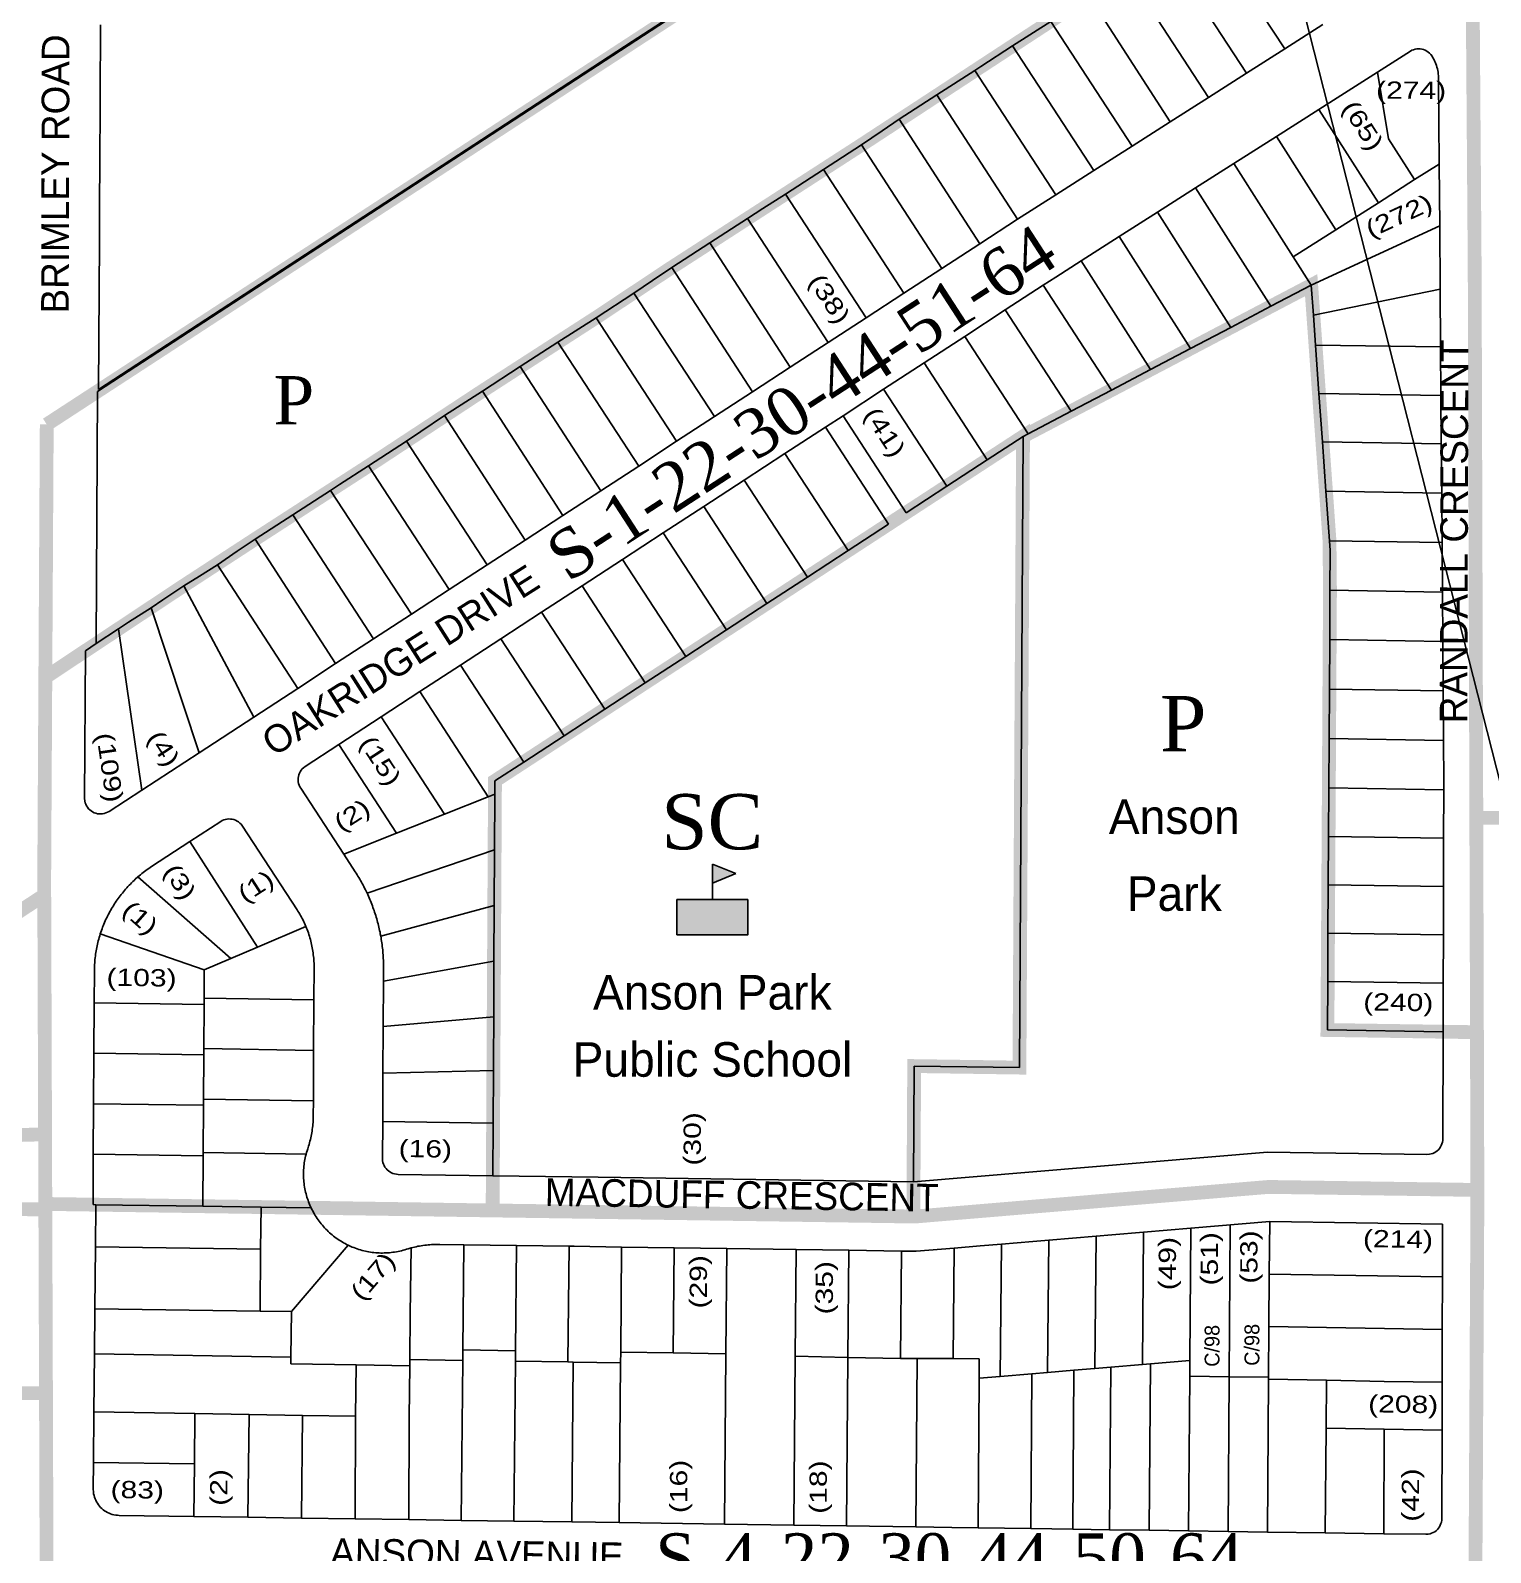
# Model space of a CAD drawing. Header units: millimetres. Extents: x 1745962 to 1749233, y 4525379 to 4529927.
# Drawn here: x 1746861.3 to 1747284.3, y 4528190.1 to 4528631 of the extents above; entities that cross this region are included whole.
import ezdxf
from ezdxf.enums import TextEntityAlignment as Align

# ---------------------------------------------------------------- set-up
doc = ezdxf.new("R2010")
doc.units = ezdxf.units.MM
doc.header["$LTSCALE"] = 10
doc.header["$MEASUREMENT"] = 0
for name, color, linetype in [('AROLL_ADDRESS', 44, 'Continuous'), ('AROLL_LOTS', 8, 'Continuous'), ('AROLL_ROADS', 7, 'Continuous'), ('CONSENT_AROLL', 8, 'Continuous'), ('INSTITUTE', 200, 'Continuous'), ('PARKS', 62, 'Continuous'), ('ZONING_STANDARDS', 140, 'Continuous'), ('ZONING_ZONES', 140, 'Continuous')]:
    doc.layers.add(name, color=color, linetype=linetype)
doc.styles.add('DUTCH', font='dutcheb.ttf')
doc.styles.add('Univers Condensed', font='UNVR57W.TTF')
doc.styles.add('Univers Light Condensed', font='unvr47a.ttf')

# ---------------------------------------------------------------- blocks, each defined once
blk = doc.blocks.new('PS')
at = {"layer": 'INSTITUTE'}
for p, q in [((0, 4.78), (0, 10.24)), ((0, 10.24), (6.82, 7.51)), ((0, 4.78), (6.82, 7.51)), ((0, 0), (0, 4.78))]:
    blk.add_line(p, q, dxfattribs=at)
blk.add_lwpolyline([(-10.24, -10.24), (10.24, -10.24), (10.24, 0), (-10.24, 0)], close=True, dxfattribs=at)
for points in [[(0, 10.24), (6.82, 7.51), (0, 4.78)], [(-10.24, 0), (10.24, 0), (-10.24, -10.24), (10.24, -10.24)]]:
    blk.add_solid(points, dxfattribs=at)

msp = doc.modelspace()

# ---------------------------------------------------------------- linework, layer by layer
at = {"layer": 'AROLL_LOTS'}
for p, q in [((1747224.65, 4528625.69), (1747200.67, 4528662.36)), ((1747213.58, 4528618.65), (1747189.7, 4528655.21)), ((1747202.52, 4528611.6), (1747178.76, 4528648.21)), ((1747191.47, 4528604.56), (1747167.83, 4528641.13)), ((1747156.83, 4528633.66), (1747145.82, 4528626.54)), ((1747180.4, 4528597.52), (1747156.83, 4528633.66)), ((1747224.65, 4528625.69), (1747235.7, 4528632.73)), ((1747145.82, 4528626.54), (1747136.64, 4528620.62)), ((1747169.35, 4528590.48), (1747145.82, 4528626.54)), ((1747213.58, 4528618.65), (1747224.65, 4528625.69)), ((1747251.53, 4528618.96), (1747261.05, 4528625.02)), ((1747134.82, 4528619.43), (1747123.88, 4528612.37)), ((1747136.64, 4528620.62), (1747134.82, 4528619.43)), ((1747158.29, 4528583.44), (1747134.82, 4528619.43)), ((1747202.52, 4528611.6), (1747213.58, 4528618.65)), ((1747234.56, 4528608.16), (1747251.53, 4528618.96)), ((1747254.75, 4528599.67), (1747251.53, 4528618.96)), ((1747269.21, 4528617.02), (1747269.39, 4528592.32)), ((1747123.88, 4528612.37), (1747112.92, 4528605.3)), ((1747123.88, 4528612.37), (1747147.24, 4528576.39)), ((1747191.47, 4528604.56), (1747202.52, 4528611.6)), ((1747222.23, 4528600.3), (1747234.56, 4528608.16)), ((1747234.56, 4528608.16), (1747251.77, 4528581.13)), ((1747107.97, 4528601.93), (1747101.98, 4528597.84)), ((1747112.92, 4528605.3), (1747107.97, 4528601.93)), ((1747136.26, 4528569.24), (1747112.92, 4528605.3)), ((1747180.4, 4528597.52), (1747191.47, 4528604.56)), ((1747101.98, 4528597.84), (1747090.97, 4528590.74)), ((1747125.29, 4528562.09), (1747101.98, 4528597.84)), ((1747169.35, 4528590.48), (1747180.4, 4528597.52)), ((1747209.88, 4528592.45), (1747222.23, 4528600.3)), ((1747222.23, 4528600.3), (1747239.42, 4528573.3)), ((1747262.28, 4528587.8), (1747254.75, 4528599.67)), ((1747090.97, 4528590.74), (1747079.96, 4528583.62)), ((1747114.31, 4528554.93), (1747090.97, 4528590.74)), ((1747158.29, 4528583.44), (1747169.35, 4528590.48)), ((1747198.83, 4528585.41), (1747209.88, 4528592.45)), ((1747209.88, 4528592.45), (1747227.07, 4528565.46)), ((1747262.28, 4528587.8), (1747269.39, 4528592.32)), ((1747269.39, 4528592.32), (1747269.53, 4528574.39)), ((1747187.78, 4528578.37), (1747198.83, 4528585.41)), ((1747198.83, 4528585.41), (1747220.66, 4528551.11)), ((1747251.77, 4528581.13), (1747262.28, 4528587.8)), ((1747073.42, 4528579.4), (1747068.97, 4528576.5)), ((1747079.96, 4528583.62), (1747073.42, 4528579.4)), ((1747103.33, 4528547.78), (1747079.96, 4528583.62)), ((1747147.24, 4528576.39), (1747158.29, 4528583.44)), ((1747239.42, 4528573.3), (1747251.77, 4528581.13)), ((1747068.97, 4528576.5), (1747058.05, 4528569.46)), ((1747092.36, 4528540.62), (1747068.97, 4528576.5)), ((1747136.26, 4528569.24), (1747147.24, 4528576.39)), ((1747176.72, 4528571.33), (1747187.78, 4528578.37)), ((1747187.78, 4528578.37), (1747209.03, 4528545)), ((1747165.67, 4528564.29), (1747176.72, 4528571.33)), ((1747176.72, 4528571.33), (1747197.38, 4528538.89)), ((1747227.07, 4528565.46), (1747239.42, 4528573.3)), ((1747232.31, 4528557.23), (1747269.53, 4528574.39)), ((1747269.53, 4528574.39), (1747269.67, 4528556.11)), ((1747058.05, 4528569.46), (1747047.08, 4528562.4)), ((1747081.38, 4528533.46), (1747058.05, 4528569.46)), ((1747125.29, 4528562.09), (1747136.26, 4528569.24)), ((1747047.08, 4528562.4), (1747041.47, 4528558.58)), ((1747070.41, 4528526.3), (1747047.08, 4528562.4)), ((1747114.31, 4528554.93), (1747125.29, 4528562.09)), ((1747158.28, 4528559.58), (1747165.67, 4528564.29)), ((1747165.67, 4528564.29), (1747185.73, 4528532.78)), ((1747227.07, 4528565.46), (1747232.31, 4528557.23)), ((1747041.47, 4528558.58), (1747036.11, 4528554.92)), ((1747154.64, 4528557.22), (1747158.28, 4528559.58)), ((1747036.11, 4528554.92), (1747025.11, 4528547.82)), ((1747059.43, 4528519.16), (1747036.11, 4528554.92)), ((1747103.33, 4528547.78), (1747114.31, 4528554.93)), ((1747143.66, 4528550.05), (1747154.64, 4528557.22)), ((1747154.64, 4528557.22), (1747174.44, 4528526.85)), ((1747220.66, 4528551.11), (1747232.31, 4528557.23)), ((1747232.93, 4528548.55), (1747232.31, 4528557.23)), ((1747232.93, 4528548.55), (1747269.67, 4528556.11)), ((1747269.67, 4528556.11), (1747269.79, 4528539.35)), ((1747131.92, 4528542.4), (1747143.66, 4528550.05)), ((1747143.66, 4528550.05), (1747162.78, 4528520.73)), ((1747209.03, 4528545), (1747220.66, 4528551.11)), ((1747233.56, 4528539.87), (1747232.93, 4528548.55)), ((1747025.11, 4528547.82), (1747014.09, 4528540.72)), ((1747048.46, 4528512), (1747025.11, 4528547.82)), ((1747092.36, 4528540.62), (1747103.33, 4528547.78)), ((1747197.38, 4528538.89), (1747209.03, 4528545)), ((1747014.09, 4528540.72), (1747003.13, 4528533.63)), ((1747037.48, 4528504.84), (1747014.09, 4528540.72)), ((1747081.38, 4528533.46), (1747092.36, 4528540.62)), ((1747120.17, 4528534.74), (1747131.92, 4528542.4)), ((1747131.92, 4528542.4), (1747150.3, 4528514.18)), ((1747233.56, 4528539.87), (1747269.79, 4528539.35)), ((1747234.56, 4528525.86), (1747233.56, 4528539.87)), ((1747185.73, 4528532.78), (1747197.38, 4528538.89)), ((1747269.79, 4528539.35), (1747269.9, 4528525.32)), ((1747003.13, 4528533.63), (1746992.18, 4528526.57)), ((1747026.51, 4528497.69), (1747003.13, 4528533.63)), ((1747070.41, 4528526.3), (1747081.38, 4528533.46)), ((1747108.42, 4528527.08), (1747120.17, 4528534.74)), ((1747120.17, 4528534.74), (1747138.47, 4528506.66)), ((1747174.44, 4528526.85), (1747185.73, 4528532.78)), ((1746992.18, 4528526.57), (1746981.24, 4528519.49)), ((1747015.53, 4528490.53), (1746992.18, 4528526.57)), ((1747096.67, 4528519.42), (1747108.42, 4528527.08)), ((1747108.42, 4528527.08), (1747126.73, 4528498.99)), ((1747162.78, 4528520.73), (1747174.44, 4528526.85)), ((1747059.43, 4528519.16), (1747070.41, 4528526.3)), ((1747234.56, 4528525.86), (1747269.9, 4528525.32)), ((1747235.56, 4528511.85), (1747234.56, 4528525.86)), ((1747269.9, 4528525.32), (1747270, 4528511.3)), ((1746981.24, 4528519.49), (1746974.36, 4528514.82)), ((1747004.56, 4528483.38), (1746981.24, 4528519.49)), ((1747048.46, 4528512), (1747059.43, 4528519.16)), ((1747091.56, 4528516.09), (1747096.67, 4528519.42)), ((1747096.67, 4528519.42), (1747114.98, 4528491.33)), ((1747150.3, 4528514.18), (1747162.78, 4528520.73)), ((1746974.36, 4528514.82), (1746970.25, 4528512.02)), ((1747079.82, 4528508.43), (1747091.56, 4528516.09)), ((1747091.56, 4528516.09), (1747109.88, 4528488.01)), ((1747138.47, 4528506.66), (1747148.82, 4528513.4)), ((1747148.64, 4528481.57), (1747148.82, 4528513.4)), ((1747148.82, 4528513.4), (1747150.3, 4528514.18)), ((1746970.25, 4528512.02), (1746959.24, 4528504.91)), ((1746993.58, 4528476.22), (1746970.25, 4528512.02)), ((1747037.48, 4528504.84), (1747048.46, 4528512)), ((1747235.56, 4528511.85), (1747270, 4528511.3)), ((1747236.59, 4528497.54), (1747235.56, 4528511.85)), ((1747270, 4528511.3), (1747270.11, 4528496.99)), ((1746959.24, 4528504.91), (1746950.84, 4528499.49)), ((1746982.6, 4528469.07), (1746959.24, 4528504.91)), ((1747026.51, 4528497.69), (1747037.48, 4528504.84)), ((1747068.07, 4528500.77), (1747079.82, 4528508.43)), ((1747079.82, 4528508.43), (1747098.13, 4528480.35)), ((1747126.73, 4528498.99), (1747138.47, 4528506.66)), ((1747056.32, 4528493.11), (1747068.07, 4528500.77)), ((1747068.07, 4528500.77), (1747086.38, 4528472.69)), ((1746948.23, 4528497.8), (1746937.3, 4528490.73)), ((1746950.84, 4528499.49), (1746948.23, 4528497.8)), ((1746971.63, 4528461.91), (1746948.23, 4528497.8)), ((1747015.53, 4528490.53), (1747026.51, 4528497.69)), ((1747114.98, 4528491.33), (1747126.73, 4528498.99)), ((1747236.59, 4528497.54), (1747270.11, 4528496.99)), ((1747237.61, 4528483.22), (1747236.59, 4528497.54)), ((1747270.11, 4528496.99), (1747270.21, 4528482.66)), ((1747044.57, 4528485.46), (1747056.32, 4528493.11)), ((1747056.32, 4528493.11), (1747074.63, 4528465.03)), ((1746937.3, 4528490.73), (1746926.33, 4528483.66)), ((1746960.65, 4528454.75), (1746937.3, 4528490.73)), ((1747004.56, 4528483.38), (1747015.53, 4528490.53)), ((1747098.13, 4528480.35), (1747109.88, 4528488.01)), ((1746926.33, 4528483.66), (1746921.18, 4528480.15)), ((1746949.68, 4528447.61), (1746926.33, 4528483.66)), ((1746993.58, 4528476.22), (1747004.56, 4528483.38)), ((1747032.82, 4528477.8), (1747044.57, 4528485.46)), ((1747044.57, 4528485.46), (1747062.89, 4528457.37)), ((1747237.61, 4528483.22), (1747270.21, 4528482.66)), ((1747237.82, 4528480.33), (1747237.61, 4528483.22)), ((1747270.21, 4528482.66), (1747270.32, 4528468.34)), ((1746921.18, 4528480.15), (1746915.4, 4528476.2)), ((1747086.38, 4528472.69), (1747098.13, 4528480.35)), ((1747147.78, 4528330.59), (1747148.64, 4528481.57)), ((1747237.75, 4528468.9), (1747237.82, 4528480.33)), ((1746915.4, 4528476.2), (1746910.19, 4528472.98)), ((1746938.7, 4528440.45), (1746915.4, 4528476.2)), ((1746982.6, 4528469.07), (1746993.58, 4528476.22)), ((1747021.08, 4528470.14), (1747032.82, 4528477.8)), ((1747032.82, 4528477.8), (1747051.14, 4528449.71)), ((1746905.65, 4528470.19), (1746899.63, 4528466.1)), ((1746910.19, 4528472.98), (1746905.65, 4528470.19)), ((1746925.94, 4528432.13), (1746905.65, 4528470.19)), ((1747009.33, 4528462.48), (1747021.08, 4528470.14)), ((1747021.08, 4528470.14), (1747039.39, 4528442.05)), ((1747074.63, 4528465.03), (1747086.38, 4528472.69)), ((1746899.63, 4528466.1), (1746896.2, 4528463.77)), ((1746971.63, 4528461.91), (1746982.6, 4528469.07)), ((1747062.89, 4528457.37), (1747074.63, 4528465.03)), ((1747237.67, 4528454.57), (1747237.75, 4528468.9)), ((1747237.75, 4528468.9), (1747270.32, 4528468.34)), ((1747270.32, 4528468.34), (1747270.42, 4528454.01)), ((1746896.2, 4528463.77), (1746889.63, 4528459.58)), ((1746910.09, 4528421.79), (1746896.2, 4528463.77)), ((1746960.65, 4528454.75), (1746971.63, 4528461.91)), ((1746997.58, 4528454.81), (1747009.33, 4528462.48)), ((1747009.33, 4528462.48), (1747027.64, 4528434.39)), ((1746886.73, 4528457.69), (1746880.26, 4528453.48)), ((1746889.63, 4528459.58), (1746886.73, 4528457.69)), ((1746893.5, 4528410.98), (1746886.73, 4528457.69)), ((1747051.14, 4528449.71), (1747062.89, 4528457.37)), ((1746880.26, 4528453.48), (1746877.2, 4528451.33)), ((1746949.68, 4528447.61), (1746960.65, 4528454.75)), ((1746985.83, 4528447.16), (1746997.58, 4528454.81)), ((1746997.58, 4528454.81), (1747015.89, 4528426.73)), ((1747237.58, 4528440.24), (1747237.67, 4528454.57)), ((1747237.67, 4528454.57), (1747270.42, 4528454.01)), ((1747270.42, 4528454.01), (1747270.53, 4528439.69)), ((1746876.95, 4528408.64), (1746877.2, 4528451.33)), ((1746938.7, 4528440.45), (1746949.68, 4528447.61)), ((1746974.09, 4528439.5), (1746985.83, 4528447.16)), ((1746985.83, 4528447.16), (1747004.15, 4528419.08)), ((1747039.39, 4528442.05), (1747051.14, 4528449.71)), ((1746925.94, 4528432.13), (1746938.7, 4528440.45)), ((1746962.86, 4528432.17), (1746974.09, 4528439.5)), ((1746993.9, 4528409.06), (1746974.09, 4528439.5)), ((1747027.64, 4528434.39), (1747039.39, 4528442.05)), ((1747237.5, 4528425.92), (1747237.58, 4528440.24)), ((1747237.58, 4528440.24), (1747270.53, 4528439.69)), ((1747270.53, 4528439.69), (1747270.64, 4528425.37)), ((1747015.89, 4528426.73), (1747027.64, 4528434.39)), ((1746910.09, 4528421.79), (1746925.94, 4528432.13)), ((1746950.59, 4528424.18), (1746962.86, 4528432.17)), ((1746981.21, 4528404), (1746962.86, 4528432.17)), ((1747004.15, 4528419.08), (1747015.89, 4528426.73)), ((1747237.42, 4528411.59), (1747237.5, 4528425.92)), ((1747237.5, 4528425.92), (1747270.64, 4528425.37)), ((1747270.64, 4528425.37), (1747270.73, 4528413.56)), ((1746893.5, 4528410.98), (1746910.09, 4528421.79)), ((1746940.89, 4528417.85), (1746950.59, 4528424.18)), ((1746967.34, 4528398.48), (1746950.59, 4528424.18)), ((1746995.84, 4528413.66), (1747004.15, 4528419.08)), ((1746995.81, 4528409.83), (1746995.84, 4528413.66)), ((1747270.73, 4528413.56), (1747270.72, 4528411.05)), ((1746884.02, 4528404.79), (1746893.5, 4528410.98)), ((1746952.04, 4528392.38), (1746939.55, 4528411.53)), ((1746981.21, 4528404), (1746993.9, 4528409.06)), ((1746993.9, 4528409.06), (1746995.81, 4528409.83)), ((1746995.73, 4528393.68), (1746995.81, 4528409.83)), ((1747237.34, 4528397.56), (1747237.42, 4528411.59)), ((1747237.42, 4528411.59), (1747270.72, 4528411.05)), ((1747270.72, 4528411.05), (1747270.68, 4528397.03)), ((1746967.34, 4528398.48), (1746981.21, 4528404)), ((1746907.44, 4528396.04), (1746916.37, 4528401.88)), ((1746922.7, 4528400.54), (1746938.48, 4528376.33)), ((1746896.35, 4528388.82), (1746907.44, 4528396.04)), ((1746927.05, 4528365.51), (1746907.44, 4528396.04)), ((1746952.04, 4528392.38), (1746967.34, 4528398.48)), ((1747237.26, 4528383.55), (1747237.34, 4528397.56)), ((1747237.34, 4528397.56), (1747270.68, 4528397.03)), ((1747270.68, 4528397.03), (1747270.64, 4528383.02)), ((1746955.33, 4528387.32), (1746952.04, 4528392.38)), ((1746958.76, 4528381.15), (1746995.73, 4528393.68)), ((1746995.64, 4528377.54), (1746995.73, 4528393.68)), ((1746919.31, 4528362.21), (1746892.35, 4528385.81)), ((1747237.17, 4528369.52), (1747237.26, 4528383.55)), ((1747237.26, 4528383.55), (1747270.64, 4528383.02)), ((1747270.64, 4528383.02), (1747270.61, 4528369.01)), ((1746962.74, 4528368.67), (1746995.64, 4528377.54)), ((1746995.55, 4528361.41), (1746995.64, 4528377.54)), ((1746911.6, 4528358.93), (1746881.5, 4528369.34)), ((1746927.05, 4528365.51), (1746941.06, 4528371.48)), ((1747237.09, 4528355.49), (1747237.17, 4528369.52)), ((1747237.17, 4528369.52), (1747270.61, 4528369.01)), ((1747270.61, 4528369.01), (1747270.57, 4528355)), ((1746919.31, 4528362.21), (1746927.05, 4528365.51)), ((1746911.55, 4528350.71), (1746911.6, 4528358.93)), ((1746911.6, 4528358.93), (1746919.31, 4528362.21)), ((1746943.38, 4528350.19), (1746943.43, 4528359.52)), ((1746963.52, 4528355.61), (1746995.55, 4528361.41)), ((1746963.52, 4528355.61), (1746963.55, 4528359.41)), ((1746995.47, 4528345.26), (1746995.55, 4528361.41)), ((1746879.71, 4528349.38), (1746879.77, 4528358.43)), ((1746963.46, 4528342.52), (1746963.52, 4528355.61)), ((1747237.01, 4528341.48), (1747237.09, 4528355.49)), ((1747237.09, 4528355.49), (1747270.57, 4528355)), ((1747270.57, 4528355), (1747270.53, 4528340.98)), ((1746911.55, 4528350.71), (1746943.38, 4528350.19)), ((1746911.55, 4528348.88), (1746911.55, 4528350.71)), ((1746943.3, 4528335.57), (1746943.38, 4528350.19)), ((1746879.63, 4528334.76), (1746879.71, 4528349.38)), ((1746879.71, 4528349.38), (1746911.55, 4528348.88)), ((1746911.47, 4528336.1), (1746911.55, 4528348.88)), ((1746963.38, 4528328.97), (1746963.46, 4528342.52)), ((1746963.46, 4528342.52), (1746995.47, 4528345.26)), ((1746995.39, 4528332.77), (1746995.47, 4528345.26)), ((1747270.53, 4528340.98), (1747237.01, 4528341.48)), ((1747270.53, 4528340.98), (1747270.45, 4528309.97)), ((1746879.55, 4528320.14), (1746879.63, 4528334.76)), ((1746879.63, 4528334.76), (1746911.46, 4528334.27)), ((1746911.4, 4528321.48), (1746911.46, 4528334.27)), ((1746911.46, 4528334.27), (1746911.47, 4528336.1)), ((1746911.47, 4528336.1), (1746943.3, 4528335.57)), ((1746943.22, 4528320.93), (1746943.3, 4528335.57)), ((1746995.38, 4528329.73), (1746995.39, 4528332.77)), ((1746963.31, 4528314.96), (1746963.38, 4528328.97)), ((1746963.38, 4528328.97), (1746995.38, 4528329.73)), ((1746995.3, 4528314.5), (1746995.38, 4528329.73)), ((1747117.1, 4528297.51), (1747117.29, 4528331.03)), ((1747117.29, 4528331.03), (1747147.78, 4528330.59)), ((1746879.47, 4528305.51), (1746879.55, 4528320.14)), ((1746879.55, 4528320.14), (1746911.38, 4528319.66)), ((1746911.31, 4528305.96), (1746911.38, 4528319.66)), ((1746911.38, 4528319.66), (1746911.4, 4528321.48)), ((1746911.4, 4528321.48), (1746943.22, 4528320.93)), ((1746943.2, 4528316.68), (1746943.22, 4528320.93)), ((1746963.24, 4528304.27), (1746963.31, 4528314.96)), ((1746963.31, 4528314.96), (1746995.3, 4528314.5)), ((1746995.22, 4528299.27), (1746995.3, 4528314.5)), ((1747117.1, 4528297.51), (1747219.63, 4528306.09)), ((1747265.82, 4528305.42), (1747219.63, 4528306.09)), ((1746879.39, 4528290.89), (1746879.47, 4528305.51)), ((1746879.47, 4528305.51), (1746911.31, 4528305.04)), ((1746911.23, 4528290.43), (1746911.31, 4528305.04)), ((1746911.31, 4528305.96), (1746941.11, 4528305.49)), ((1746911.31, 4528305.04), (1746911.31, 4528305.96)), ((1746995.22, 4528299.27), (1746967.75, 4528299.67)), ((1747025.69, 4528298.83), (1746995.22, 4528299.27)), ((1747117.1, 4528297.51), (1747025.69, 4528298.83)), ((1746879.39, 4528290.89), (1746880.21, 4528290.88)), ((1746880.09, 4528278.69), (1746880.21, 4528290.88)), ((1746880.21, 4528290.88), (1746911.23, 4528290.43)), ((1746911.23, 4528290.43), (1746928.06, 4528290.19)), ((1746927.95, 4528278), (1746928.06, 4528290.19)), ((1746928.06, 4528290.19), (1746942.56, 4528289.98)), ((1746942.56, 4528289.98), (1746942.42, 4528290.28)), ((1747183.7, 4528282.89), (1747197.41, 4528284.04)), ((1747197.15, 4528245.73), (1747197.41, 4528284.04)), ((1747220.31, 4528285.96), (1747197.41, 4528284.04)), ((1747220.18, 4528270.76), (1747220.31, 4528285.96)), ((1747220.31, 4528285.96), (1747270.37, 4528285.23)), ((1747270.37, 4528285.23), (1747270.34, 4528269.98)), ((1747142.56, 4528279.45), (1747151.7, 4528280.22)), ((1747151.7, 4528280.22), (1747156.28, 4528280.6)), ((1747155.89, 4528242.29), (1747156.28, 4528280.6)), ((1747156.28, 4528280.6), (1747169.99, 4528281.74)), ((1747169.61, 4528243.43), (1747169.99, 4528281.74)), ((1747169.99, 4528281.74), (1747174.55, 4528282.13)), ((1747174.55, 4528282.13), (1747183.7, 4528282.89)), ((1747183.41, 4528244.58), (1747183.7, 4528282.89)), ((1746879.93, 4528260.71), (1746880.09, 4528278.69)), ((1746880.09, 4528278.69), (1746927.95, 4528278)), ((1746927.77, 4528260.01), (1746927.95, 4528278)), ((1746936.91, 4528259.89), (1746953.29, 4528279.16)), ((1746971.3, 4528259.4), (1746971.56, 4528278.37)), ((1746979.85, 4528279.38), (1746986.8, 4528279.29)), ((1746986.54, 4528248.81), (1746986.8, 4528279.29)), ((1746986.8, 4528279.29), (1747002.05, 4528279.07)), ((1747001.77, 4528248.59), (1747002.05, 4528279.07)), ((1747002.05, 4528279.07), (1747017.29, 4528278.85)), ((1747016.99, 4528245.32), (1747017.29, 4528278.85)), ((1747017.29, 4528278.85), (1747018.81, 4528278.82)), ((1747018.81, 4528278.82), (1747032.52, 4528278.62)), ((1747032.26, 4528248.15), (1747032.52, 4528278.62)), ((1747032.52, 4528278.62), (1747047.76, 4528278.4)), ((1747047.5, 4528247.93), (1747047.76, 4528278.4)), ((1747047.76, 4528278.4), (1747062.99, 4528278.18)), ((1747062.74, 4528247.71), (1747062.99, 4528278.18)), ((1747062.99, 4528278.18), (1747083.11, 4528277.88)), ((1747082.84, 4528247), (1747083.11, 4528277.88)), ((1747098.34, 4528277.68), (1747083.11, 4528277.88)), ((1747098.07, 4528246.58), (1747098.34, 4528277.68)), ((1747113.59, 4528277.46), (1747098.34, 4528277.68)), ((1747113.32, 4528246.37), (1747113.59, 4528277.46)), ((1747117.85, 4528277.39), (1747113.59, 4528277.46)), ((1747117.85, 4528277.39), (1747128.84, 4528278.31)), ((1747128.58, 4528246.37), (1747128.84, 4528278.31)), ((1747128.84, 4528278.31), (1747136.45, 4528278.94)), ((1747136.45, 4528278.94), (1747142.56, 4528279.45)), ((1747142.17, 4528241.15), (1747142.56, 4528279.45)), ((1747220.07, 4528255.55), (1747220.18, 4528270.76)), ((1747220.18, 4528270.76), (1747270.34, 4528269.98)), ((1747270.34, 4528269.98), (1747270.29, 4528254.72)), ((1746879.8, 4528247.66), (1746879.93, 4528260.71)), ((1746879.93, 4528260.71), (1746927.77, 4528260.01)), ((1746927.77, 4528260.01), (1746936.91, 4528259.89)), ((1746936.73, 4528246.71), (1746936.91, 4528259.89)), ((1746971.16, 4528245.99), (1746971.3, 4528259.4)), ((1747219.95, 4528240.88), (1747220.07, 4528255.55)), ((1747220.07, 4528255.55), (1747270.29, 4528254.72)), ((1747270.29, 4528254.72), (1747270.25, 4528239.46)), ((1746986.5, 4528245.77), (1746986.54, 4528248.81)), ((1746986.54, 4528248.81), (1747001.77, 4528248.59)), ((1746879.65, 4528230.85), (1746879.8, 4528247.66)), ((1746936.73, 4528246.71), (1746879.8, 4528247.66)), ((1746936.71, 4528244.82), (1746936.73, 4528246.71)), ((1746955.59, 4528244.5), (1746936.71, 4528244.82)), ((1746955.45, 4528229.59), (1746955.59, 4528244.5)), ((1746971.14, 4528244.24), (1746955.59, 4528244.5)), ((1746971.14, 4528244.24), (1746971.16, 4528245.99)), ((1746971.16, 4528245.99), (1746986.5, 4528245.77)), ((1746986.08, 4528199.44), (1746986.5, 4528245.77)), ((1747001.33, 4528199.22), (1747001.75, 4528245.55)), ((1747001.75, 4528245.55), (1747001.77, 4528248.59)), ((1747001.75, 4528245.55), (1747016.99, 4528245.32)), ((1747016.99, 4528245.32), (1747018.51, 4528245.29)), ((1747018.11, 4528198.97), (1747018.51, 4528245.29)), ((1747018.51, 4528245.29), (1747032.23, 4528245.1)), ((1747031.82, 4528198.77), (1747032.23, 4528245.1)), ((1747032.23, 4528245.1), (1747032.26, 4528248.15)), ((1747032.26, 4528248.15), (1747047.5, 4528247.93)), ((1747047.5, 4528247.93), (1747062.74, 4528247.71)), ((1747062.32, 4528198.33), (1747062.74, 4528247.71)), ((1747082.43, 4528198.04), (1747082.84, 4528247)), ((1747082.84, 4528247), (1747098.07, 4528246.58)), ((1747097.67, 4528197.82), (1747098.07, 4528246.58)), ((1747098.07, 4528246.58), (1747113.32, 4528246.37)), ((1747113.32, 4528246.37), (1747118.19, 4528246.29)), ((1747118.19, 4528246.29), (1747117.78, 4528197.53)), ((1747118.19, 4528246.29), (1747128.58, 4528246.37)), ((1747128.58, 4528246.37), (1747136.14, 4528246.27)), ((1747136.1, 4528240.63), (1747136.14, 4528246.27)), ((1747174.25, 4528243.82), (1747183.41, 4528244.58)), ((1747183.41, 4528244.58), (1747185.8, 4528244.78)), ((1747185.35, 4528196.55), (1747185.8, 4528244.78)), ((1747185.8, 4528244.78), (1747197.15, 4528245.73)), ((1747197.12, 4528241.22), (1747197.15, 4528245.73)), ((1746970.98, 4528229.33), (1746971.14, 4528244.24)), ((1747135.8, 4528197.27), (1747136.1, 4528240.63)), ((1747136.1, 4528240.63), (1747142.17, 4528241.15)), ((1747142.17, 4528241.15), (1747151.36, 4528241.91)), ((1747151.05, 4528197.05), (1747151.36, 4528241.91)), ((1747151.36, 4528241.91), (1747155.89, 4528242.29)), ((1747155.89, 4528242.29), (1747163.57, 4528242.93)), ((1747163.24, 4528196.87), (1747163.57, 4528242.93)), ((1747163.57, 4528242.93), (1747169.61, 4528243.43)), ((1747169.61, 4528243.43), (1747174.25, 4528243.82)), ((1747174.25, 4528243.82), (1747173.91, 4528196.72)), ((1747196.8, 4528196.38), (1747197.12, 4528241.22)), ((1747197.12, 4528241.22), (1747208.53, 4528241.05)), ((1747208.21, 4528196.22), (1747208.53, 4528241.05)), ((1747208.53, 4528241.05), (1747219.95, 4528240.88)), ((1747219.95, 4528240.34), (1747219.64, 4528196.06)), ((1747219.95, 4528240.88), (1747219.95, 4528240.34)), ((1747219.95, 4528240.34), (1747236.75, 4528240.01)), ((1747236.63, 4528226.14), (1747236.75, 4528240.01)), ((1747236.75, 4528240.01), (1747253.45, 4528239.68)), ((1747253.45, 4528239.68), (1747270.25, 4528239.46)), ((1747270.25, 4528239.46), (1747270.22, 4528225.6)), ((1746879.52, 4528216.22), (1746879.65, 4528230.85)), ((1746879.65, 4528230.85), (1746908.9, 4528230.43)), ((1746908.77, 4528215.8), (1746908.9, 4528230.43)), ((1746908.9, 4528230.43), (1746924.62, 4528230.09)), ((1746924.2, 4528200.33), (1746924.62, 4528230.09)), ((1746924.62, 4528230.09), (1746940.03, 4528229.84)), ((1746939.74, 4528200.11), (1746940.03, 4528229.84)), ((1746940.03, 4528229.84), (1746955.45, 4528229.59)), ((1746955.29, 4528199.89), (1746955.45, 4528229.59)), ((1746970.84, 4528199.66), (1746970.98, 4528229.33)), ((1747236.37, 4528195.81), (1747236.63, 4528226.14)), ((1747236.63, 4528226.14), (1747253.42, 4528225.82)), ((1747253.36, 4528195.57), (1747253.42, 4528225.82)), ((1747253.42, 4528225.82), (1747270.22, 4528225.6)), ((1747270.22, 4528225.6), (1747270.14, 4528199.95)), ((1746879.44, 4528208.55), (1746879.52, 4528216.22)), ((1746879.52, 4528216.22), (1746908.77, 4528215.8)), ((1746908.63, 4528200.56), (1746908.77, 4528215.8)), ((1746886.94, 4528200.87), (1746908.63, 4528200.56)), ((1746908.63, 4528200.56), (1746924.2, 4528200.33)), ((1746924.2, 4528200.33), (1746939.74, 4528200.11)), ((1746939.74, 4528200.11), (1746955.29, 4528199.89)), ((1746955.29, 4528199.89), (1746970.84, 4528199.66)), ((1746970.84, 4528199.66), (1746986.08, 4528199.44)), ((1746986.08, 4528199.44), (1747001.33, 4528199.22)), ((1747001.33, 4528199.22), (1747018.11, 4528198.97)), ((1747018.11, 4528198.97), (1747031.82, 4528198.77)), ((1747031.82, 4528198.77), (1747062.32, 4528198.33)), ((1747062.32, 4528198.33), (1747082.43, 4528198.04)), ((1747082.43, 4528198.04), (1747097.67, 4528197.82)), ((1747097.67, 4528197.82), (1747117.78, 4528197.53)), ((1747117.78, 4528197.53), (1747128.17, 4528197.38)), ((1747128.17, 4528197.38), (1747135.8, 4528197.27)), ((1747135.8, 4528197.27), (1747151.05, 4528197.05)), ((1747151.05, 4528197.05), (1747163.24, 4528196.87)), ((1747163.24, 4528196.87), (1747173.91, 4528196.72)), ((1747173.91, 4528196.72), (1747185.35, 4528196.55)), ((1747185.35, 4528196.55), (1747196.8, 4528196.38)), ((1747196.8, 4528196.38), (1747208.21, 4528196.22)), ((1747208.21, 4528196.22), (1747219.64, 4528196.06)), ((1747219.64, 4528196.06), (1747236.37, 4528195.81)), ((1747236.37, 4528195.81), (1747253.36, 4528195.57)), ((1747253.36, 4528195.57), (1747265.5, 4528195.4))]:
    msp.add_line(p, q, dxfattribs=at)
for points in [[(1746880.68, 4528526.47), (1747245.37, 4528764.25)], [(1747035.56, 4528627.82), (1747060.77, 4528644.27)], [(1746881.33, 4528590.54), (1746881.57, 4528632.68)], [(1746978.28, 4528590.47), (1747035.56, 4528627.82)], [(1747261.05, 4528625.02), (1747261.48, 4528625.27), (1747261.94, 4528625.45), (1747262.43, 4528625.59), (1747262.91, 4528625.68), (1747263.41, 4528625.7), (1747263.91, 4528625.68), (1747264.41, 4528625.6), (1747264.89, 4528625.47), (1747265.36, 4528625.29), (1747265.8, 4528625.05), (1747266.21, 4528624.77), (1747266.6, 4528624.45), (1747266.93, 4528624.08), (1747267.32, 4528623.56)], [(1747267.32, 4528623.56), (1747267.58, 4528623.13), (1747267.82, 4528622.69), (1747268.04, 4528622.24), (1747268.25, 4528621.79), (1747268.43, 4528621.33), (1747268.6, 4528620.86), (1747268.74, 4528620.37), (1747268.87, 4528619.89), (1747268.98, 4528619.41), (1747269.06, 4528618.91), (1747269.13, 4528618.42), (1747269.18, 4528617.92), (1747269.21, 4528617.02)], [(1746881.29, 4528582.95), (1746881.33, 4528590.54)], [(1746945.34, 4528568.99), (1746978.28, 4528590.47)], [(1746881.27, 4528577.96), (1746881.29, 4528582.95)], [(1746881.23, 4528572.68), (1746881.27, 4528577.96)], [(1746881.22, 4528569.96), (1746881.23, 4528572.68)], [(1746880.98, 4528527.03), (1746881.22, 4528569.96)], [(1746880.98, 4528527.03), (1746945.34, 4528568.99)], [(1746880.25, 4528453.47), (1746880.68, 4528526.47)], [(1746939.55, 4528411.53), (1746939.3, 4528411.96), (1746939.1, 4528412.42), (1746938.95, 4528412.89), (1746938.85, 4528413.39), (1746938.81, 4528413.89), (1746938.83, 4528414.39), (1746938.89, 4528414.88), (1746939.01, 4528415.37), (1746939.19, 4528415.84), (1746939.41, 4528416.28), (1746939.67, 4528416.7), (1746940, 4528417.09), (1746940.35, 4528417.45), (1746940.89, 4528417.85)], [(1746884.02, 4528404.79), (1746883.59, 4528404.55), (1746883.13, 4528404.35), (1746882.65, 4528404.19), (1746882.16, 4528404.1), (1746881.67, 4528404.06), (1746881.17, 4528404.06), (1746880.66, 4528404.14), (1746880.18, 4528404.26), (1746879.71, 4528404.43), (1746879.26, 4528404.65), (1746878.84, 4528404.92), (1746878.46, 4528405.24), (1746878.1, 4528405.59), (1746877.79, 4528405.98), (1746877.53, 4528406.41), (1746877.31, 4528406.85), (1746877.14, 4528407.32), (1746877.03, 4528407.81), (1746876.95, 4528408.64)], [(1746916.37, 4528401.88), (1746916.8, 4528402.13), (1746917.26, 4528402.32), (1746917.74, 4528402.48), (1746918.23, 4528402.58), (1746918.72, 4528402.61), (1746919.22, 4528402.6), (1746919.73, 4528402.54), (1746920.21, 4528402.41), (1746920.67, 4528402.25), (1746921.13, 4528402.02), (1746921.55, 4528401.76), (1746921.93, 4528401.44), (1746922.29, 4528401.08), (1746922.7, 4528400.54)], [(1746881.5, 4528369.34), (1746881.66, 4528369.82), (1746881.82, 4528370.29), (1746882, 4528370.76), (1746882.16, 4528371.23), (1746882.35, 4528371.7), (1746882.54, 4528372.16), (1746882.73, 4528372.63), (1746882.93, 4528373.08), (1746883.14, 4528373.54), (1746883.35, 4528373.98), (1746883.57, 4528374.44), (1746883.79, 4528374.88), (1746884.02, 4528375.32), (1746884.26, 4528375.76), (1746884.5, 4528376.2), (1746884.75, 4528376.64), (1746885.01, 4528377.07), (1746885.27, 4528377.49), (1746885.54, 4528377.92), (1746885.82, 4528378.34), (1746886.09, 4528378.76), (1746886.37, 4528379.16), (1746886.66, 4528379.57), (1746886.96, 4528379.97), (1746887.25, 4528380.37), (1746887.56, 4528380.77), (1746887.88, 4528381.16), (1746888.19, 4528381.55), (1746888.51, 4528381.93), (1746888.84, 4528382.31), (1746889.17, 4528382.68), (1746889.51, 4528383.05), (1746889.85, 4528383.42), (1746890.2, 4528383.77), (1746890.56, 4528384.13), (1746890.91, 4528384.48), (1746891.27, 4528384.82), (1746891.64, 4528385.17), (1746892.35, 4528385.81)], [(1746892.35, 4528385.81), (1746892.74, 4528386.13), (1746893.12, 4528386.45), (1746893.51, 4528386.77), (1746893.9, 4528387.07), (1746894.3, 4528387.38), (1746894.69, 4528387.68), (1746895.1, 4528387.97), (1746895.51, 4528388.26), (1746895.93, 4528388.54), (1746896.35, 4528388.82)], [(1746955.33, 4528387.32), (1746955.6, 4528386.9), (1746955.87, 4528386.47), (1746956.14, 4528386.05), (1746956.39, 4528385.62), (1746956.64, 4528385.19), (1746956.9, 4528384.76), (1746957.14, 4528384.33), (1746957.38, 4528383.89), (1746957.62, 4528383.44), (1746957.85, 4528383.01), (1746958.08, 4528382.56), (1746958.31, 4528382.11), (1746958.52, 4528381.66), (1746958.76, 4528381.15)], [(1746958.76, 4528381.15), (1746958.98, 4528380.7), (1746959.18, 4528380.25), (1746959.38, 4528379.79), (1746959.58, 4528379.33), (1746959.77, 4528378.86), (1746959.96, 4528378.4), (1746960.14, 4528377.94), (1746960.32, 4528377.47), (1746960.49, 4528377), (1746960.66, 4528376.53), (1746960.82, 4528376.05), (1746960.98, 4528375.58), (1746961.14, 4528375.11), (1746961.29, 4528374.63), (1746961.44, 4528374.16), (1746961.57, 4528373.67), (1746961.71, 4528373.19), (1746961.84, 4528372.71), (1746961.97, 4528372.22), (1746962.09, 4528371.74), (1746962.2, 4528371.26), (1746962.32, 4528370.77), (1746962.42, 4528370.28), (1746962.53, 4528369.78), (1746962.62, 4528369.3), (1746962.74, 4528368.67)], [(1746938.48, 4528376.33), (1746938.76, 4528375.91), (1746939.01, 4528375.48), (1746939.28, 4528375.06), (1746939.52, 4528374.63), (1746939.76, 4528374.18), (1746940, 4528373.74), (1746940.23, 4528373.3), (1746940.45, 4528372.85), (1746940.66, 4528372.4), (1746941.06, 4528371.48)], [(1746879.77, 4528358.43), (1746879.77, 4528358.93), (1746879.79, 4528359.43), (1746879.8, 4528359.92), (1746879.83, 4528360.43), (1746879.87, 4528360.93), (1746879.9, 4528361.42), (1746879.95, 4528361.92), (1746880.01, 4528362.41), (1746880.07, 4528362.92), (1746880.14, 4528363.41), (1746880.21, 4528363.9), (1746880.29, 4528364.4), (1746880.38, 4528364.88), (1746880.47, 4528365.38), (1746880.58, 4528365.87), (1746880.69, 4528366.36), (1746880.8, 4528366.85), (1746880.92, 4528367.33), (1746881.05, 4528367.82), (1746881.19, 4528368.29), (1746881.33, 4528368.77), (1746881.5, 4528369.34)], [(1746941.06, 4528371.48), (1746941.25, 4528371.02), (1746941.43, 4528370.56), (1746941.61, 4528370.08), (1746941.77, 4528369.61), (1746941.93, 4528369.13), (1746942.08, 4528368.66), (1746942.22, 4528368.18), (1746942.36, 4528367.7), (1746942.49, 4528367.22), (1746942.61, 4528366.73), (1746942.72, 4528366.25), (1746942.82, 4528365.76), (1746942.92, 4528365.27), (1746943, 4528364.77), (1746943.08, 4528364.28), (1746943.16, 4528363.79), (1746943.21, 4528363.29), (1746943.27, 4528362.79), (1746943.32, 4528362.29), (1746943.36, 4528361.8), (1746943.39, 4528361.3), (1746943.42, 4528360.8), (1746943.43, 4528360.29), (1746943.43, 4528359.52)], [(1746962.74, 4528368.67), (1746962.83, 4528368.18), (1746962.91, 4528367.69), (1746962.98, 4528367.19), (1746963.06, 4528366.7), (1746963.13, 4528366.21), (1746963.19, 4528365.71), (1746963.24, 4528365.21), (1746963.3, 4528364.71), (1746963.34, 4528364.21), (1746963.39, 4528363.72), (1746963.42, 4528363.21), (1746963.46, 4528362.72), (1746963.48, 4528362.22), (1746963.5, 4528361.72), (1746963.53, 4528361.22), (1746963.54, 4528360.72), (1746963.54, 4528360.22), (1746963.55, 4528359.41)], [(1746943.2, 4528316.68), (1746943.19, 4528316.18), (1746943.17, 4528315.68), (1746943.15, 4528315.17), (1746943.13, 4528314.68), (1746943.09, 4528314.18), (1746943.04, 4528313.68), (1746942.98, 4528313.19), (1746942.92, 4528312.69), (1746942.85, 4528312.19), (1746942.77, 4528311.7), (1746942.68, 4528311.21), (1746942.58, 4528310.71), (1746942.48, 4528310.23), (1746942.36, 4528309.75), (1746942.24, 4528309.26), (1746942.11, 4528308.78), (1746941.98, 4528308.29), (1746941.83, 4528307.81), (1746941.59, 4528307.07)], [(1746941.11, 4528305.49), (1746941.24, 4528305.98), (1746941.39, 4528306.46), (1746941.59, 4528307.07)], [(1747270.45, 4528309.97), (1747270.42, 4528309.47), (1747270.33, 4528308.98), (1747270.2, 4528308.5), (1747270.01, 4528308.04), (1747269.77, 4528307.6), (1747269.49, 4528307.18), (1747269.16, 4528306.81), (1747268.79, 4528306.47), (1747268.39, 4528306.17), (1747267.96, 4528305.92), (1747267.51, 4528305.71), (1747267.03, 4528305.57), (1747266.54, 4528305.47), (1747265.82, 4528305.42)], [(1746942.42, 4528290.28), (1746942.22, 4528290.74), (1746942.02, 4528291.2), (1746941.84, 4528291.66), (1746941.67, 4528292.14), (1746941.51, 4528292.61), (1746941.35, 4528293.08), (1746941.21, 4528293.57), (1746941.09, 4528294.05), (1746940.96, 4528294.53), (1746940.85, 4528295.02), (1746940.75, 4528295.51), (1746940.67, 4528296), (1746940.59, 4528296.49), (1746940.52, 4528297), (1746940.47, 4528297.48), (1746940.43, 4528297.99), (1746940.39, 4528298.48), (1746940.37, 4528298.99), (1746940.36, 4528299.49), (1746940.36, 4528299.99), (1746940.37, 4528300.49), (1746940.39, 4528300.98), (1746940.43, 4528301.49), (1746940.47, 4528301.99), (1746940.53, 4528302.48), (1746940.59, 4528302.98), (1746940.67, 4528303.47), (1746940.76, 4528303.96), (1746940.86, 4528304.45), (1746940.97, 4528304.94), (1746941.11, 4528305.49)], [(1746967.75, 4528299.67), (1746967.26, 4528299.71), (1746966.76, 4528299.79), (1746966.29, 4528299.94), (1746965.82, 4528300.13), (1746965.39, 4528300.38), (1746964.98, 4528300.66), (1746964.6, 4528301), (1746964.27, 4528301.36), (1746963.97, 4528301.77), (1746963.73, 4528302.2), (1746963.53, 4528302.66), (1746963.38, 4528303.13), (1746963.28, 4528303.62), (1746963.24, 4528304.27)], [(1746953.29, 4528279.16), (1746952.85, 4528279.38), (1746952.4, 4528279.61), (1746951.97, 4528279.85), (1746951.53, 4528280.1), (1746951.11, 4528280.36), (1746950.69, 4528280.64), (1746950.27, 4528280.91), (1746949.86, 4528281.2), (1746949.46, 4528281.5), (1746949.06, 4528281.8), (1746948.68, 4528282.12), (1746948.29, 4528282.44), (1746947.92, 4528282.77), (1746947.55, 4528283.11), (1746947.19, 4528283.46), (1746946.84, 4528283.81), (1746946.49, 4528284.17), (1746946.16, 4528284.55), (1746945.83, 4528284.92), (1746945.51, 4528285.3), (1746945.19, 4528285.69), (1746944.9, 4528286.09), (1746944.6, 4528286.49), (1746944.31, 4528286.91), (1746944.04, 4528287.33), (1746943.77, 4528287.75), (1746943.51, 4528288.17), (1746943.27, 4528288.61), (1746943.03, 4528289.05), (1746942.8, 4528289.49), (1746942.56, 4528289.98)], [(1746970.16, 4528277.96), (1746969.69, 4528277.81), (1746969.2, 4528277.67), (1746968.73, 4528277.55), (1746968.23, 4528277.43), (1746967.75, 4528277.33), (1746967.26, 4528277.24), (1746966.76, 4528277.15), (1746966.27, 4528277.09), (1746965.77, 4528277.02), (1746965.27, 4528276.97), (1746964.78, 4528276.93), (1746964.27, 4528276.9), (1746963.78, 4528276.89), (1746963.27, 4528276.88), (1746962.77, 4528276.88), (1746962.27, 4528276.9), (1746961.78, 4528276.93), (1746961.28, 4528276.96), (1746960.78, 4528277.01), (1746960.28, 4528277.07), (1746959.79, 4528277.14), (1746959.29, 4528277.22), (1746958.8, 4528277.31), (1746958.32, 4528277.42), (1746957.83, 4528277.53), (1746957.34, 4528277.65), (1746956.86, 4528277.79), (1746956.38, 4528277.93), (1746955.91, 4528278.08), (1746955.44, 4528278.25), (1746954.97, 4528278.43), (1746954.5, 4528278.61), (1746954.04, 4528278.81), (1746953.29, 4528279.16)], [(1746970.16, 4528277.96), (1746970.65, 4528278.1), (1746971.56, 4528278.37)], [(1746971.56, 4528278.37), (1746972.04, 4528278.49), (1746972.53, 4528278.61), (1746973.01, 4528278.71), (1746973.51, 4528278.82), (1746974, 4528278.91), (1746974.49, 4528278.99), (1746974.98, 4528279.07), (1746975.48, 4528279.14), (1746975.97, 4528279.19), (1746976.47, 4528279.25), (1746976.97, 4528279.29), (1746977.47, 4528279.33), (1746977.97, 4528279.36), (1746978.47, 4528279.37), (1746978.97, 4528279.38), (1746979.85, 4528279.38)], [(1746886.94, 4528200.87), (1746886.45, 4528200.9), (1746885.95, 4528200.95), (1746885.45, 4528201.04), (1746884.97, 4528201.17), (1746884.49, 4528201.32), (1746884.03, 4528201.5), (1746883.58, 4528201.72), (1746883.14, 4528201.96), (1746882.72, 4528202.23), (1746882.31, 4528202.53), (1746881.93, 4528202.86), (1746881.58, 4528203.21), (1746881.24, 4528203.57), (1746880.94, 4528203.96), (1746880.65, 4528204.38), (1746880.39, 4528204.81), (1746880.16, 4528205.25), (1746879.97, 4528205.71), (1746879.8, 4528206.18), (1746879.67, 4528206.66), (1746879.56, 4528207.15), (1746879.49, 4528207.65), (1746879.44, 4528208.55)], [(1747270.14, 4528199.95), (1747270.11, 4528199.45), (1747270.04, 4528198.96), (1747269.9, 4528198.48), (1747269.71, 4528198.02), (1747269.48, 4528197.58), (1747269.19, 4528197.16), (1747268.87, 4528196.79), (1747268.5, 4528196.44), (1747268.09, 4528196.15), (1747267.67, 4528195.9), (1747267.21, 4528195.69), (1747266.73, 4528195.54), (1747266.24, 4528195.44), (1747265.5, 4528195.4)]]:
    msp.add_lwpolyline(points, dxfattribs=at)
at = {"layer": 'CONSENT_AROLL'}
msp.add_lwpolyline([(1747208.86, 4528285), (1747208.53, 4528241.05)], dxfattribs=at)
at = {"layer": 'ZONING_STANDARDS'}
msp.add_line((1747422.95, 4527878.68), (1747099.89, 4529148.82), dxfattribs=at)
at = {"layer": 'ZONING_ZONES', "const_width": 4}
for points in [[(1747699.11, 4529276.36), (1747659.46, 4529258.91), (1747363.58, 4529128.58), (1747412.26, 4529053.14), (1747419.32, 4529042.2), (1747325.88, 4528981.5), (1747352.17, 4528941.23), (1747332.28, 4528928.31), (1747342.87, 4528911.35), (1747381.5, 4528852.09), (1747245.37, 4528764.25), (1746880.68, 4528526.47), (1746865.98, 4528516.89)], [(1747268.56, 4528706.71), (1747232.75, 4528683.27), (1747189.7, 4528655.21), (1747145.82, 4528626.54), (1747101.98, 4528597.84), (1747079.96, 4528583.62), (1747047.08, 4528562.4), (1747025.11, 4528547.82), (1746992.18, 4528526.57), (1746959.24, 4528504.91), (1746926.33, 4528483.66), (1746905.65, 4528470.19), (1746865.57, 4528443.61)], [(1747148.82, 4528513.4), (1747232.31, 4528557.23), (1747232.93, 4528548.55), (1747233.56, 4528539.87), (1747234.56, 4528525.86), (1747235.56, 4528511.85), (1747236.59, 4528497.54), (1747237.61, 4528483.22), (1747237.75, 4528468.9), (1747237.58, 4528440.24), (1747237.42, 4528411.59), (1747237.26, 4528383.55), (1747237.01, 4528341.48), (1747280.33, 4528340.84)], [(1746995.16, 4528289.21), (1746995.84, 4528413.66), (1747109.88, 4528488.01), (1747148.82, 4528513.4), (1747147.78, 4528330.59), (1747117.29, 4528331.03), (1747117.04, 4528287.45)], [(1747279.39, 4528088.52), (1747280.45, 4528289.88), (1747280.46, 4528294.45), (1747280.15, 4528402.93)], [(1746865.26, 4528380.55), (1746855.49, 4528374.16), (1746853.05, 4528372.57), (1746846.37, 4528368.2), (1746823.71, 4528353.41), (1746822.91, 4528352.89), (1746821.97, 4528352.26), (1746820.8, 4528351.48), (1746818.83, 4528350.13), (1746816.89, 4528348.77), (1746815.01, 4528347.4), (1746813.02, 4528345.9), (1746811.16, 4528344.46), (1746809.31, 4528342.97), (1746807.45, 4528341.45), (1746806.65, 4528340.78), (1746800.21, 4528348.51), (1746776.57, 4528376.74), (1746765.18, 4528376.82)], [(1746865.5, 4528311.27), (1746833.47, 4528310.37), (1746818.04, 4528297.47), (1746819.63, 4528289.81), (1746815.95, 4528276.11), (1746802.14, 4528276.2), (1746792.68, 4528268.28), (1746816.42, 4528257.96), (1746831.61, 4528251.35), (1746839.68, 4528247.85), (1746845.77, 4528245.19), (1746852.57, 4528236.26), (1746865.75, 4528236.3)], [(1746819.63, 4528289.81), (1746865.57, 4528289.52)]]:
    msp.add_lwpolyline(points, dxfattribs=at)
at = {"layer": 'ZONING_ZONES'}
for points in [[(1747280.15, 4528402.93, 4, 4, 0), (1747279.68, 4528561.5, 4, 4, 0), (1747279.04, 4528648.39, 4, 4, 0), (1747268.98, 4528642.02, 4, 4, 0), (1747268.56, 4528706.71, 0, 0, 0)], [(1746865.04, 4527779.96, 4, 4, 0), (1746866.08, 4528141.37, 4, 4, 0), (1746865.24, 4528384.92, 4, 4, 0), (1746865.98, 4528516.89, 0, 0, 0)], [(1746995.16, 4528289.21, 4, 4, 0), (1747117.45, 4528287.44, 4, 4, 0), (1747219.97, 4528296.02, 4, 4, 0), (1747280.46, 4528295.15, 0, 0, 0)], [(1746865.56, 4528291.09, 4, 4, 0), (1746911.23, 4528290.43, 4, 4, 0), (1746928.06, 4528290.19, 4, 4, 0), (1746942.56, 4528289.98, 4, 4, 0), (1746967.61, 4528289.61, 4, 4, 0), (1746995.07, 4528289.21, 4, 4, 0), (1747006.81, 4528289.04, 4, 4, 0)]]:
    msp.add_lwpolyline(points, format="xyseb", dxfattribs=at)
at = {"layer": 'ZONING_ZONES', "linetype": 'Continuous', "const_width": 4}
msp.add_lwpolyline([(1747280.15, 4528402.93), (1747697.01, 4528403.56)], dxfattribs=at)

# ---------------------------------------------------------------- block references
msp.add_blockref('PS', (1747058.81, 4528379.27))

# ---------------------------------------------------------------- texts
at = {"layer": 'AROLL_ADDRESS', "style": 'Univers Light Condensed', "width": 1.3}
for s, rotation, p in [('(274)', 359.86, (1747251.11, 4528611.24)), ('(65)', 302.49, (1747241.04, 4528608.67)), ('(272)', 24.76, (1747249.54, 4528570.82)), ('(38)', 303.1, (1747086.45, 4528558.4)), ('(41)', 303.1, (1747102.49, 4528519.78)), ('(109)', 278.25, (1746880.32, 4528427.21)), ('(4)', 303.08, (1746894.86, 4528426.12)), ('(15)', 303.08, (1746956.38, 4528424.6)), ('(2)', 32.71, (1746951.26, 4528398.78)), ('(3)', 302.71, (1746899.63, 4528387.52)), ('(1)', 32.71, (1746923.39, 4528378.14)), ('(1)', 318.8, (1746887.46, 4528375.62)), ('(103)', 359.17, (1746883.27, 4528354.31)), ('(240)', 359.17, (1747247.37, 4528347.18)), ('(30)', 90, (1747055.49, 4528302.2)), ('(16)', 359.18, (1746967.9, 4528304.71)), ('(49)', 90, (1747193.13, 4528266.08)), ('(51)', 90, (1747205.29, 4528267.47)), ('(53)', 90, (1747216.74, 4528267.99)), ('(214)', 359.11, (1747247.28, 4528278.61)), ('(17)', 49.62, (1746957.33, 4528262.66)), ('(29)', 90, (1747057.25, 4528260.81)), ('(35)', 90, (1747093.75, 4528259.09)), ('(208)', 359.24, (1747248.79, 4528230.74)), ('(2)', 90, (1746918.31, 4528203.66)), ('(16)', 90, (1747051.53, 4528201.53)), ('(18)', 90, (1747091.98, 4528201.34)), ('(42)', 90, (1747263.57, 4528199.04)), ('(83)', 359.17, (1746884.44, 4528205.92))]:
    msp.add_text(s, height=5, rotation=rotation, dxfattribs=at).set_placement(p)
at = {"layer": 'AROLL_ROADS', "style": 'Univers Condensed'}
for s, rotation, p in [('BRIMLEY ROAD', 89.85, (1746872.34, 4528549.02)), ('RANDALL CRESCENT', 89.84, (1747277.54, 4528430.32)), ('OAKRIDGE DRIVE', 32.45, (1746931.7, 4528420.5)), ('MACDUFF CRESCENT', 359.15, (1747010.24, 4528290.56)), ('ANSON AVENUE', 359.15, (1746948.04, 4528186.26))]:
    msp.add_text(s, height=8, rotation=rotation, dxfattribs=at).set_placement(p)
at = {"layer": 'CONSENT_AROLL'}
for p in [(1747205.74, 4528243.91), (1747217.29, 4528244.21)]:
    msp.add_text('C/98', height=4.3, rotation=90, dxfattribs=at).set_placement(p)
at = {"layer": 'INSTITUTE', "style": 'Univers Light Condensed'}
for s, p in [('Anson Park', (1747058.81, 4528352.61)), ('Public School', (1747058.84, 4528333.14))]:
    msp.add_text(s, height=10, dxfattribs=at).set_placement(p, align=Align.MIDDLE)
at = {"layer": 'PARKS', "style": 'Univers Light Condensed'}
for s, p in [('Anson', (1747192.64, 4528403.19)), ('Park', (1747192.64, 4528381.18))]:
    msp.add_text(s, height=10, dxfattribs=at).set_placement(p, align=Align.MIDDLE)
at = {"layer": 'ZONING_STANDARDS', "style": 'DUTCH'}
msp.add_text('S-1-22-30-44-51-64', height=14, rotation=32.9934, dxfattribs=at).set_placement((1747084.6, 4528523.19), align=Align.MIDDLE_CENTER)
for s, p in [('P', (1746937.58, 4528523.9)), ('S-4-22-30-44-50-64', (1747127.43, 4528188.69))]:
    msp.add_text(s, height=14, dxfattribs=at).set_placement(p, align=Align.MIDDLE_CENTER)
for s, p in [('P', (1747195.24, 4528430.24)), ('SC', (1747058.78, 4528401.8))]:
    msp.add_text(s, height=16, dxfattribs=at).set_placement(p, align=Align.MIDDLE)

doc.saveas('drawing.dxf')
